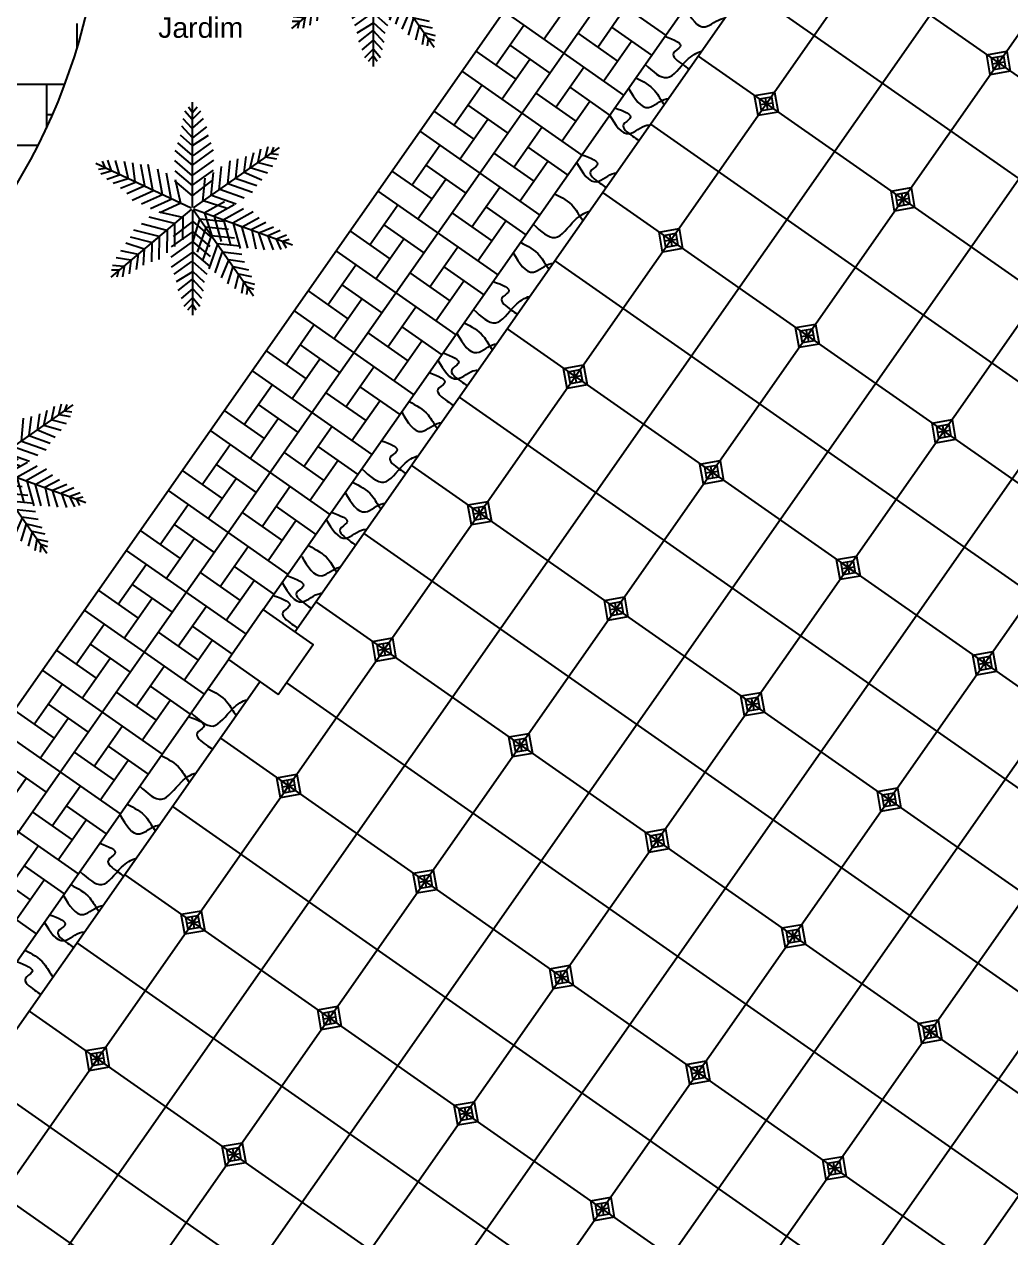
# Model space of a CAD drawing. Extents: x -98.9 to -54.6, y -7.8 to 20.6.
# Drawn here: x -79.04 to -74.19, y 7.74 to 13.71 of the extents above; entities that cross this region are included whole.
import ezdxf

# ---------------------------------------------------------------- set-up
doc = ezdxf.new("R2010")
doc.units = 0
doc.header["$LTSCALE"] = 35
doc.header["$MEASUREMENT"] = 0
doc.layers.get('0').update_dxf_attribs({"linetype": 'CONTINUOUS'})
for name, color, linetype in [('ARBUSTO', 7, 'CONTINUOUS'), ('GREEN', 3, 'CONTINUOUS'), ('HACHURIA', 8, 'CONTINUOUS'), ('PILAR', 6, 'CONTINUOUS'), ('PISO', 9, 'CONTINUOUS'), ('PISODEC', 8, 'CONTINUOUS'), ('SOLEIRAS', 9, 'CONTINUOUS'), ('TEXTO_01', 1, 'CONTINUOUS'), ('VEGETAÇÃO', 92, 'CONTINUOUS')]:
    doc.layers.add(name, color=color, linetype=linetype)
doc.styles.add('COMODOS', font='arial.ttf')

# ---------------------------------------------------------------- blocks, each defined once
blk = doc.blocks.new('LEAF', base_point=(3271.7, 2217.8))
for p, q in [((3271.7, 2215.2), (3271.7, 1979.5)), ((3229.1, 2155.6), (3271.8, 2188.4)), ((3271.8, 2189.5), (3311.3, 2155.6)), ((3271.8, 2188.4), (3271.8, 2187.2)), ((3271.8, 2165.8), (3224.3, 2131.8)), ((3311.3, 2133), (3271.8, 2166.9)), ((3224.3, 2109.2), (3271.8, 2143.1)), ((3271.8, 2120.5), (3224.3, 2086.6)), ((3271.8, 2144.3), (3311.3, 2110.4)), ((3271.8, 2121.7), (3271.8, 2099.1)), ((3271.8, 2121.7), (3271.8, 2121.7)), ((3311.3, 2087.8), (3271.8, 2121.7)), ((3230.6, 2070.8), (3270.2, 2099.1)), ((3271.8, 2099.1), (3304.2, 2070.8)), ((3271.8, 2076.5), (3235.4, 2053.8)), ((3298.7, 2052.7), (3271.8, 2077.6)), ((3240.1, 2034.6), (3271.8, 2059.5)), ((3271.8, 2038), (3246.5, 2016.5)), ((3271.8, 2059.5), (3295.5, 2033.5)), ((3272.6, 2038), (3272.6, 2036.9)), ((3293.1, 2016.5), (3272.6, 2038)), ((3253.6, 1999.6), (3271.8, 2017.7)), ((3272.6, 2017.7), (3288.4, 1999.6)), ((3271.8, 2003), (3260.7, 1990.5)), ((3280.5, 1990.5), (3271.8, 2003))]:
    blk.add_line(p, q)
blk = doc.blocks.new('ARV5')
at = {"layer": 'ARBUSTO', "xscale": 0.00234666432, "yscale": 0.00234666432, "zscale": 0.003555552}
for rotation in [179.9999999999999, 125, 244.9999999999999, 309.9999999999999, 69.99999999999999, 34.99999999999999]:
    blk.add_blockref('LEAF', (0, -0.0061), dxfattribs=dict(at, rotation=rotation))
blk.add_blockref('LEAF', (0, -0.0061), dxfattribs=at)

msp = doc.modelspace()

# ---------------------------------------------------------------- linework, layer by layer
at = {"layer": 'GREEN', "ltscale": 0.035}
for p, q in [((-77.8677, 10.8273), (-75.2579, 14.5545)), ((-77.712, 10.7184), (-75.1023, 14.4455)), ((-80.6495, 6.8545), (-78.0397, 10.5816)), ((-77.887, 10.4685), (-80.4939, 6.7455))]:
    msp.add_line(p, q, dxfattribs=at)
at = {"layer": 'HACHURIA', "ltscale": 0.035}
for points, knots in [([(-75.7924, 13.7912), (-75.7622, 13.7405), (-75.7108, 13.6541), (-75.6316, 13.737), (-75.6003, 13.7386), (-75.5974, 13.7384)], [0, 0, 0, 0, 0.137115, 0.2338001, 0.2439325, 0.2439325, 0.2439325, 0.2439325]), ([(-75.8911, 13.6502), (-75.8472, 13.6338), (-75.7819, 13.6093), (-75.8756, 13.5619), (-75.8159, 13.5192), (-75.7821, 13.4953), (-75.7724, 13.4885)], [0, 0, 0, 0, 0.0910472, 0.1353224, 0.2079486, 0.2398365, 0.2398365, 0.2398365, 0.2398365]), ([(-75.9882, 13.5116), (-75.9504, 13.4768), (-75.8738, 13.4062), (-75.8021, 13.5253), (-75.7355, 13.571), (-75.7111, 13.576)], [0, 0, 0, 0, 0.1261567, 0.2556829, 0.3351247, 0.3351247, 0.3351247, 0.3351247]), ([(-76.0338, 13.4463), (-75.9992, 13.4282), (-75.9397, 13.397), (-75.9112, 13.335), (-75.8945, 13.314)], [0, 0, 0, 0, 0.1138704, 0.1952056, 0.1952056, 0.1952056, 0.1952056]), ([(-76.0701, 13.3946), (-76.0399, 13.3439), (-75.9885, 13.2575), (-75.9093, 13.3404), (-75.878, 13.342), (-75.875, 13.3419)], [0, 0, 0, 0, 0.137115, 0.2338001, 0.2439325, 0.2439325, 0.2439325, 0.2439325]), ([(-76.1658, 13.2655), (-76.1356, 13.2148), (-76.0842, 13.1285), (-76.0031, 13.2133), (-75.9703, 13.213), (-75.9658, 13.2123)], [0, 0, 0, 0, 0.137115, 0.2338001, 0.249665, 0.249665, 0.249665, 0.249665]), ([(-76.1376, 13.2981), (-76.0937, 13.2817), (-76.0284, 13.2573), (-76.1221, 13.2099), (-76.0624, 13.1672), (-76.0286, 13.1433), (-76.0189, 13.1364)], [0, 0, 0, 0, 0.0910472, 0.1353224, 0.2079486, 0.2398365, 0.2398365, 0.2398365, 0.2398365]), ([(-76.3259, 13.0292), (-76.2958, 12.9785), (-76.2443, 12.8921), (-76.1651, 12.975), (-76.1338, 12.9766), (-76.1309, 12.9765)], [0, 0, 0, 0, 0.137115, 0.2338001, 0.2439325, 0.2439325, 0.2439325, 0.2439325]), ([(-76.2993, 13.0672), (-76.2554, 13.0507), (-76.1902, 13.0263), (-76.2838, 12.9789), (-76.2241, 12.9362), (-76.1903, 12.9123), (-76.1806, 12.9054)], [0, 0, 0, 0, 0.0910472, 0.1353224, 0.2079486, 0.2398365, 0.2398365, 0.2398365, 0.2398365]), ([(-76.4339, 12.875), (-76.3992, 12.8568), (-76.3398, 12.8257), (-76.3113, 12.7637), (-76.2946, 12.7426)], [0, 0, 0, 0, 0.1138704, 0.1952056, 0.1952056, 0.1952056, 0.1952056]), ([(-76.5393, 12.7244), (-76.5015, 12.6896), (-76.4249, 12.6191), (-76.3532, 12.7381), (-76.2867, 12.7838), (-76.2622, 12.7889)], [0, 0, 0, 0, 0.1261567, 0.2556829, 0.3351247, 0.3351247, 0.3351247, 0.3351247]), ([(-76.6013, 12.6359), (-76.5667, 12.6177), (-76.5072, 12.5865), (-76.4787, 12.5246), (-76.462, 12.5035)], [0, 0, 0, 0, 0.1138704, 0.1952056, 0.1952056, 0.1952056, 0.1952056]), ([(-76.6376, 12.5841), (-76.6074, 12.5335), (-76.556, 12.4471), (-76.4768, 12.5299), (-76.4455, 12.5315), (-76.4425, 12.5314)], [0, 0, 0, 0, 0.137115, 0.2338001, 0.2439325, 0.2439325, 0.2439325, 0.2439325]), ([(-76.7363, 12.4432), (-76.6924, 12.4267), (-76.6271, 12.4023), (-76.7208, 12.3549), (-76.661, 12.3122), (-76.6273, 12.2883), (-76.6176, 12.2814)], [0, 0, 0, 0, 0.0910472, 0.1353224, 0.2079486, 0.2398365, 0.2398365, 0.2398365, 0.2398365]), ([(-76.8333, 12.3045), (-76.7956, 12.2697), (-76.719, 12.1992), (-76.6473, 12.3182), (-76.5807, 12.3639), (-76.5563, 12.369)], [0, 0, 0, 0, 0.1261567, 0.2556829, 0.3351247, 0.3351247, 0.3351247, 0.3351247]), ([(-76.9153, 12.1875), (-76.8851, 12.1369), (-76.8336, 12.0505), (-76.7545, 12.1333), (-76.7232, 12.1349), (-76.7202, 12.1348)], [0, 0, 0, 0, 0.137115, 0.2338001, 0.2439325, 0.2439325, 0.2439325, 0.2439325]), ([(-76.879, 12.2393), (-76.8443, 12.2211), (-76.7849, 12.19), (-76.7564, 12.128), (-76.7397, 12.107)], [0, 0, 0, 0, 0.1138704, 0.1952056, 0.1952056, 0.1952056, 0.1952056]), ([(-76.9828, 12.0911), (-76.9389, 12.0747), (-76.8736, 12.0502), (-76.9673, 12.0029), (-76.9076, 11.9601), (-76.8738, 11.9362), (-76.8641, 11.9294)], [0, 0, 0, 0, 0.0910472, 0.1353224, 0.2079486, 0.2398365, 0.2398365, 0.2398365, 0.2398365]), ([(-77.0109, 12.0585), (-76.9808, 12.0078), (-76.9293, 11.9214), (-76.8483, 12.0062), (-76.8155, 12.0059), (-76.811, 12.0052)], [0, 0, 0, 0, 0.137115, 0.2338001, 0.249665, 0.249665, 0.249665, 0.249665]), ([(-77.0507, 11.9941), (-77.0068, 11.9777), (-76.9415, 11.9532), (-77.0352, 11.9059), (-76.9755, 11.8631), (-76.9417, 11.8392), (-76.932, 11.8324)], [0, 0, 0, 0, 0.0910472, 0.1353224, 0.2079486, 0.2398365, 0.2398365, 0.2398365, 0.2398365]), ([(-77.1504, 11.8517), (-77.1157, 11.8335), (-77.0563, 11.8024), (-77.0278, 11.7404), (-77.0111, 11.7194)], [0, 0, 0, 0, 0.1138704, 0.1952056, 0.1952056, 0.1952056, 0.1952056]), ([(-77.1867, 11.7999), (-77.1565, 11.7493), (-77.105, 11.6629), (-77.0259, 11.7457), (-76.9946, 11.7473), (-76.9916, 11.7472)], [0, 0, 0, 0, 0.137115, 0.2338001, 0.2439325, 0.2439325, 0.2439325, 0.2439325]), ([(-77.2854, 11.659), (-77.2414, 11.6425), (-77.1762, 11.6181), (-77.2699, 11.5707), (-77.2101, 11.528), (-77.1764, 11.5041), (-77.1667, 11.4972)], [0, 0, 0, 0, 0.0910472, 0.1353224, 0.2079486, 0.2398365, 0.2398365, 0.2398365, 0.2398365]), ([(-77.3824, 11.5203), (-77.3446, 11.4855), (-77.268, 11.415), (-77.1963, 11.534), (-77.1298, 11.5797), (-77.1053, 11.5848)], [0, 0, 0, 0, 0.1261567, 0.2556829, 0.3351247, 0.3351247, 0.3351247, 0.3351247]), ([(-77.4281, 11.4551), (-77.3934, 11.4369), (-77.334, 11.4058), (-77.3055, 11.3438), (-77.2888, 11.3228)], [0, 0, 0, 0, 0.1138704, 0.1952056, 0.1952056, 0.1952056, 0.1952056]), ([(-77.4643, 11.4034), (-77.4342, 11.3527), (-77.3827, 11.2663), (-77.3036, 11.3492), (-77.2722, 11.3508), (-77.2693, 11.3506)], [0, 0, 0, 0, 0.137115, 0.2338001, 0.2439325, 0.2439325, 0.2439325, 0.2439325]), ([(-77.5319, 11.3069), (-77.488, 11.2905), (-77.4227, 11.266), (-77.5164, 11.2187), (-77.4566, 11.1759), (-77.4229, 11.152), (-77.4132, 11.1452)], [0, 0, 0, 0, 0.0910472, 0.1353224, 0.2079486, 0.2398365, 0.2398365, 0.2398365, 0.2398365]), ([(-77.56, 11.2743), (-77.5299, 11.2236), (-77.4784, 11.1372), (-77.3974, 11.222), (-77.3646, 11.2218), (-77.36, 11.2211)], [0, 0, 0, 0, 0.137115, 0.2338001, 0.249665, 0.249665, 0.249665, 0.249665]), ([(-77.6426, 11.1412), (-77.6079, 11.1231), (-77.5498, 11.0927), (-77.5213, 11.0328), (-77.5061, 11.0125)], [0, 0, 0, 0, 0.1138704, 0.1906094, 0.1906094, 0.1906094, 0.1906094]), ([(-77.6788, 11.0895), (-77.6486, 11.0388), (-77.5972, 10.9525), (-77.52, 11.0332), (-77.4903, 11.0366), (-77.4891, 11.0367)], [0, 0, 0, 0, 0.137115, 0.2338001, 0.2378058, 0.2378058, 0.2378058, 0.2378058]), ([(-77.7463, 10.9931), (-77.7024, 10.9766), (-77.6372, 10.9522), (-77.7308, 10.9048), (-77.6727, 10.8632), (-77.6398, 10.8399), (-77.6312, 10.8338)], [0, 0, 0, 0, 0.0910472, 0.1353224, 0.2079486, 0.2359713, 0.2359713, 0.2359713, 0.2359713]), ([(-77.7745, 10.9604), (-77.7443, 10.9098), (-77.6929, 10.8234), (-77.6137, 10.9062), (-77.5824, 10.9078), (-77.5795, 10.9077)], [0, 0, 0, 0, 0.137115, 0.2338001, 0.2439325, 0.2439325, 0.2439325, 0.2439325]), ([(-77.8142, 10.8961), (-77.7703, 10.8796), (-77.7051, 10.8552), (-77.7987, 10.8078), (-77.7406, 10.7662), (-77.7078, 10.743), (-77.6991, 10.7368)], [0, 0, 0, 0, 0.0910472, 0.1353224, 0.2079486, 0.2359713, 0.2359713, 0.2359713, 0.2359713]), ([(-78.1402, 10.4382), (-78.1055, 10.42), (-78.046, 10.3889), (-78.0176, 10.3269), (-78.0009, 10.3059)], [0, 0, 0, 0, 0.1138704, 0.1952056, 0.1952056, 0.1952056, 0.1952056]), ([(-78.2232, 10.3195), (-78.1854, 10.2847), (-78.1089, 10.2142), (-78.0371, 10.3332), (-77.9706, 10.3789), (-77.9462, 10.384)], [0, 0, 0, 0, 0.1261567, 0.2556829, 0.3351247, 0.3351247, 0.3351247, 0.3351247]), ([(-78.236, 10.3013), (-78.1921, 10.2849), (-78.1268, 10.2604), (-78.2205, 10.2131), (-78.1608, 10.1703), (-78.127, 10.1464), (-78.1173, 10.1396)], [0, 0, 0, 0, 0.0910472, 0.1353224, 0.2079486, 0.2398365, 0.2398365, 0.2398365, 0.2398365]), ([(-78.3706, 10.1091), (-78.3359, 10.091), (-78.2764, 10.0598), (-78.248, 9.9978), (-78.2313, 9.9768)], [0, 0, 0, 0, 0.1138704, 0.1952056, 0.1952056, 0.1952056, 0.1952056]), ([(-78.476, 9.9586), (-78.4382, 9.9238), (-78.3616, 9.8532), (-78.2899, 9.9723), (-78.2233, 10.018), (-78.1989, 10.023)], [0, 0, 0, 0, 0.1261567, 0.2556829, 0.3351247, 0.3351247, 0.3351247, 0.3351247]), ([(-78.538, 9.87), (-78.5033, 9.8518), (-78.4439, 9.8207), (-78.4154, 9.7587), (-78.3987, 9.7377)], [0, 0, 0, 0, 0.1138704, 0.1952056, 0.1952056, 0.1952056, 0.1952056]), ([(-78.5742, 9.8183), (-78.5441, 9.7676), (-78.4926, 9.6812), (-78.4135, 9.7641), (-78.3821, 9.7657), (-78.3792, 9.7655)], [0, 0, 0, 0, 0.137115, 0.2338001, 0.2439325, 0.2439325, 0.2439325, 0.2439325]), ([(-78.6729, 9.6773), (-78.629, 9.6609), (-78.5638, 9.6364), (-78.6574, 9.5891), (-78.5977, 9.5463), (-78.5639, 9.5224), (-78.5542, 9.5156)], [0, 0, 0, 0, 0.0910472, 0.1353224, 0.2079486, 0.2398365, 0.2398365, 0.2398365, 0.2398365]), ([(-78.77, 9.5387), (-78.7322, 9.5039), (-78.6556, 9.4333), (-78.5839, 9.5524), (-78.5173, 9.5981), (-78.4929, 9.6031)], [0, 0, 0, 0, 0.1261567, 0.2556829, 0.3351247, 0.3351247, 0.3351247, 0.3351247]), ([(-78.8157, 9.4734), (-78.781, 9.4553), (-78.7215, 9.4241), (-78.6931, 9.3621), (-78.6764, 9.3411)], [0, 0, 0, 0, 0.1138704, 0.1952056, 0.1952056, 0.1952056, 0.1952056]), ([(-78.8519, 9.4217), (-78.8217, 9.371), (-78.7703, 9.2847), (-78.6911, 9.3675), (-78.6598, 9.3691), (-78.6569, 9.369)], [0, 0, 0, 0, 0.137115, 0.2338001, 0.2439325, 0.2439325, 0.2439325, 0.2439325]), ([(-78.9194, 9.3253), (-78.8755, 9.3088), (-78.8103, 9.2844), (-78.9039, 9.237), (-78.8442, 9.1943), (-78.8104, 9.1704), (-78.8007, 9.1635)], [0, 0, 0, 0, 0.0910472, 0.1353224, 0.2079486, 0.2398365, 0.2398365, 0.2398365, 0.2398365]), ([(-78.9476, 9.2926), (-78.9174, 9.242), (-78.866, 9.1556), (-78.785, 9.2404), (-78.7522, 9.2401), (-78.7476, 9.2394)], [0, 0, 0, 0, 0.137115, 0.2338001, 0.249665, 0.249665, 0.249665, 0.249665]), ([(-79.0416, 9.1507), (-79.007, 9.1326), (-78.9475, 9.1014), (-78.919, 9.0394), (-78.9023, 9.0184)], [0, 0, 0, 0, 0.1138704, 0.1952056, 0.1952056, 0.1952056, 0.1952056]), ([(-79.0812, 9.0943), (-79.0373, 9.0778), (-78.972, 9.0534), (-79.0657, 9.006), (-79.006, 8.9633), (-78.9722, 8.9394), (-78.9625, 8.9325)], [0, 0, 0, 0, 0.0910472, 0.1353224, 0.2079486, 0.2398365, 0.2398365, 0.2398365, 0.2398365])]:
    msp.add_open_spline(points, degree=3, knots=knots, dxfattribs=at)
at = {"layer": 'PILAR'}
msp.add_lwpolyline([(-77.794, 10.4095), (-77.6219, 10.6553), (-77.8677, 10.8273), (-78.0397, 10.5816)], close=True, dxfattribs=at)
at = {"layer": 'PISO'}
for p, q in [((-74.6861, 14.325), (-80.3301, 6.2646)), ((-75.2571, 14.2243), (-71.2269, 11.4023)), ((-74.3502, 14.0899), (-79.9942, 6.0294)), ((-75.4923, 13.8885), (-71.4621, 11.0665)), ((-74.0144, 13.8547), (-79.6584, 5.7942)), ((-73.6785, 13.6195), (-79.1505, 5.8048)), ((-75.7275, 13.5526), (-71.6972, 10.7306)), ((-73.3427, 13.3844), (-78.9867, 5.3239)), ((-75.9626, 13.2168), (-71.9324, 10.3948)), ((-73.0068, 13.1492), (-78.6508, 5.0887)), ((-72.671, 12.914), (-78.315, 4.8536)), ((-76.1978, 12.8809), (-72.1676, 10.0589)), ((-72.3351, 12.6789), (-77.9791, 4.6184)), ((-76.433, 12.5451), (-72.4027, 9.7231)), ((-71.9993, 12.4437), (-77.6433, 4.3832)), ((-71.6634, 12.2085), (-77.3074, 4.1481)), ((-76.6681, 12.2092), (-72.6379, 9.3872)), ((-71.3276, 11.9734), (-76.9716, 3.9129)), ((-76.9033, 11.8734), (-72.8731, 9.0514)), ((-77.1385, 11.5375), (-73.1082, 8.7155)), ((-77.3736, 11.2017), (-73.3434, 8.3797)), ((-77.6088, 10.8658), (-73.5786, 8.0438)), ((-77.7538, 10.4669), (-73.9038, 7.7711)), ((-78.0791, 10.1941), (-74.0489, 7.3721)), ((-78.3143, 9.8583), (-74.2841, 7.0363)), ((-78.5494, 9.5224), (-74.5192, 6.7004)), ((-78.7846, 9.1866), (-74.7544, 6.3646)), ((-79.0198, 8.8507), (-74.9896, 6.0287)), ((-79.2549, 8.5149), (-75.2247, 5.6929)), ((-79.4901, 8.179), (-75.4599, 5.357))]:
    msp.add_line(p, q, dxfattribs=at)
at = {"layer": 'PISODEC', "ltscale": 0.035}
for p, q in [((-74.3075, 13.5594), (-74.209, 13.5768)), ((-74.209, 13.5768), (-74.1916, 13.4783)), ((-74.2901, 13.4609), (-74.3075, 13.5594)), ((-74.2843, 13.5432), (-74.2252, 13.5536)), ((-74.2739, 13.4841), (-74.2843, 13.5432)), ((-74.2843, 13.5432), (-74.2148, 13.4945)), ((-74.2496, 13.5188), (-74.2791, 13.5136)), ((-74.2252, 13.5536), (-74.2739, 13.4841)), ((-74.2496, 13.5188), (-74.2548, 13.5484)), ((-74.2496, 13.5188), (-74.22, 13.5241)), ((-74.2496, 13.5188), (-74.2444, 13.4893)), ((-74.2252, 13.5536), (-74.2148, 13.4945)), ((-74.1916, 13.4783), (-74.2901, 13.4609)), ((-74.2148, 13.4945), (-74.2739, 13.4841)), ((-75.4495, 13.358), (-75.351, 13.3754)), ((-75.4322, 13.2595), (-75.4495, 13.358)), ((-75.4264, 13.3418), (-75.3673, 13.3522)), ((-75.4159, 13.2827), (-75.4264, 13.3418)), ((-75.4264, 13.3418), (-75.3568, 13.2931)), ((-75.3673, 13.3522), (-75.4159, 13.2827)), ((-75.3916, 13.3175), (-75.3968, 13.347)), ((-75.3916, 13.3175), (-75.3621, 13.3227)), ((-75.3673, 13.3522), (-75.3568, 13.2931)), ((-75.351, 13.3754), (-75.3337, 13.2769)), ((-75.3337, 13.2769), (-75.4322, 13.2595)), ((-75.3916, 13.3175), (-75.4211, 13.3123)), ((-75.3568, 13.2931), (-75.4159, 13.2827)), ((-75.3916, 13.3175), (-75.3864, 13.2879)), ((-74.7778, 12.8877), (-74.6793, 12.9051)), ((-74.6793, 12.9051), (-74.662, 12.8066)), ((-74.7605, 12.7892), (-74.7778, 12.8877)), ((-74.7547, 12.8715), (-74.6956, 12.8819)), ((-74.7442, 12.8124), (-74.7547, 12.8715)), ((-74.7547, 12.8715), (-74.6851, 12.8228)), ((-74.7199, 12.8471), (-74.7494, 12.8419)), ((-74.6956, 12.8819), (-74.7442, 12.8124)), ((-74.7199, 12.8471), (-74.7251, 12.8767)), ((-74.7199, 12.8471), (-74.6904, 12.8523)), ((-74.7199, 12.8471), (-74.7147, 12.8176)), ((-74.6956, 12.8819), (-74.6851, 12.8228)), ((-74.662, 12.8066), (-74.7605, 12.7892)), ((-74.6851, 12.8228), (-74.7442, 12.8124)), ((-75.9199, 12.6863), (-75.8214, 12.7037)), ((-75.9025, 12.5878), (-75.9199, 12.6863)), ((-75.8967, 12.6701), (-75.8376, 12.6805)), ((-75.8863, 12.611), (-75.8967, 12.6701)), ((-75.8967, 12.6701), (-75.8272, 12.6214)), ((-75.8376, 12.6805), (-75.8863, 12.611)), ((-75.8619, 12.6458), (-75.8671, 12.6753)), ((-75.8376, 12.6805), (-75.8272, 12.6214)), ((-75.8214, 12.7037), (-75.804, 12.6052)), ((-75.8619, 12.6458), (-75.8915, 12.6406)), ((-75.8272, 12.6214), (-75.8863, 12.611)), ((-75.8619, 12.6458), (-75.8324, 12.651)), ((-75.8619, 12.6458), (-75.8567, 12.6162)), ((-75.804, 12.6052), (-75.9025, 12.5878)), ((-75.2482, 12.216), (-75.1497, 12.2334)), ((-75.2308, 12.1175), (-75.2482, 12.216)), ((-75.225, 12.1998), (-75.1659, 12.2102)), ((-75.2146, 12.1407), (-75.225, 12.1998)), ((-75.225, 12.1998), (-75.1555, 12.1511)), ((-75.1659, 12.2102), (-75.2146, 12.1407)), ((-75.1902, 12.1754), (-75.1954, 12.205)), ((-75.1659, 12.2102), (-75.1555, 12.1511)), ((-75.1497, 12.2334), (-75.1323, 12.1349)), ((-75.1323, 12.1349), (-75.2308, 12.1175)), ((-75.1902, 12.1754), (-75.2198, 12.1702)), ((-75.1555, 12.1511), (-75.2146, 12.1407)), ((-75.1902, 12.1754), (-75.1607, 12.1806)), ((-75.1902, 12.1754), (-75.185, 12.1459)), ((-76.3902, 12.0146), (-76.2917, 12.032)), ((-76.3728, 11.9161), (-76.3902, 12.0146)), ((-76.367, 11.9984), (-76.3079, 12.0088)), ((-76.3079, 12.0088), (-76.3566, 11.9393)), ((-76.3079, 12.0088), (-76.2975, 11.9497)), ((-76.2917, 12.032), (-76.2743, 11.9335)), ((-76.3566, 11.9393), (-76.367, 11.9984)), ((-76.367, 11.9984), (-76.2975, 11.9497)), ((-76.3323, 11.9741), (-76.3618, 11.9689)), ((-76.2975, 11.9497), (-76.3566, 11.9393)), ((-76.3323, 11.9741), (-76.3375, 12.0036)), ((-76.3323, 11.9741), (-76.3027, 11.9793)), ((-76.3323, 11.9741), (-76.3271, 11.9445)), ((-76.2743, 11.9335), (-76.3728, 11.9161)), ((-74.5764, 11.7457), (-74.478, 11.763)), ((-74.5591, 11.6472), (-74.5764, 11.7457)), ((-74.5533, 11.7294), (-74.4942, 11.7399)), ((-74.5429, 11.6703), (-74.5533, 11.7294)), ((-74.5533, 11.7294), (-74.4838, 11.6808)), ((-74.4942, 11.7399), (-74.5429, 11.6703)), ((-74.5185, 11.7051), (-74.5237, 11.7346)), ((-74.5185, 11.7051), (-74.489, 11.7103)), ((-74.4942, 11.7399), (-74.4838, 11.6808)), ((-74.478, 11.763), (-74.4606, 11.6645)), ((-74.4606, 11.6645), (-74.5591, 11.6472)), ((-74.5185, 11.7051), (-74.5481, 11.6999)), ((-74.4838, 11.6808), (-74.5429, 11.6703)), ((-74.5185, 11.7051), (-74.5133, 11.6756)), ((-75.7185, 11.5443), (-75.62, 11.5616)), ((-75.7011, 11.4458), (-75.7185, 11.5443)), ((-75.6953, 11.5281), (-75.6362, 11.5385)), ((-75.6362, 11.5385), (-75.6849, 11.469)), ((-75.6606, 11.5037), (-75.6658, 11.5333)), ((-75.6362, 11.5385), (-75.6258, 11.4794)), ((-75.62, 11.5616), (-75.6026, 11.4632)), ((-75.6849, 11.469), (-75.6953, 11.5281)), ((-75.6953, 11.5281), (-75.6258, 11.4794)), ((-75.6606, 11.5037), (-75.6901, 11.4985)), ((-75.6258, 11.4794), (-75.6849, 11.469)), ((-75.6606, 11.5037), (-75.631, 11.5089)), ((-75.6606, 11.5037), (-75.6554, 11.4742)), ((-75.6026, 11.4632), (-75.7011, 11.4458)), ((-76.8605, 11.3429), (-76.762, 11.3603)), ((-76.762, 11.3603), (-76.7447, 11.2618)), ((-76.8432, 11.2444), (-76.8605, 11.3429)), ((-76.8374, 11.3267), (-76.7783, 11.3371)), ((-76.8269, 11.2676), (-76.8374, 11.3267)), ((-76.8374, 11.3267), (-76.7678, 11.278)), ((-76.8026, 11.3024), (-76.8321, 11.2971)), ((-76.7783, 11.3371), (-76.8269, 11.2676)), ((-76.8026, 11.3024), (-76.8078, 11.3319)), ((-76.8026, 11.3024), (-76.7731, 11.3076)), ((-76.8026, 11.3024), (-76.7974, 11.2728)), ((-76.7783, 11.3371), (-76.7678, 11.278)), ((-76.7447, 11.2618), (-76.8432, 11.2444)), ((-76.7678, 11.278), (-76.8269, 11.2676)), ((-75.0468, 11.074), (-74.9483, 11.0913)), ((-75.0294, 10.9755), (-75.0468, 11.074)), ((-75.0236, 11.0577), (-74.9645, 11.0681)), ((-75.0132, 10.9986), (-75.0236, 11.0577)), ((-75.0236, 11.0577), (-74.9541, 11.0091)), ((-74.9645, 11.0681), (-75.0132, 10.9986)), ((-74.9889, 11.0334), (-74.9941, 11.0629)), ((-74.9645, 11.0681), (-74.9541, 11.0091)), ((-74.9483, 11.0913), (-74.9309, 10.9928)), ((-74.9309, 10.9928), (-75.0294, 10.9755)), ((-74.9889, 11.0334), (-75.0184, 11.0282)), ((-74.9541, 11.0091), (-75.0132, 10.9986)), ((-74.9889, 11.0334), (-74.9593, 11.0386)), ((-74.9889, 11.0334), (-74.9836, 11.0039)), ((-76.1888, 10.8726), (-76.0903, 10.8899)), ((-76.0903, 10.8899), (-76.073, 10.7915)), ((-76.1715, 10.7741), (-76.1888, 10.8726)), ((-76.1656, 10.8564), (-76.1066, 10.8668)), ((-76.1552, 10.7973), (-76.1656, 10.8564)), ((-76.1656, 10.8564), (-76.0961, 10.8077)), ((-76.1309, 10.832), (-76.1604, 10.8268)), ((-76.1066, 10.8668), (-76.1552, 10.7973)), ((-76.1309, 10.832), (-76.1361, 10.8616)), ((-76.1309, 10.832), (-76.1014, 10.8372)), ((-76.1309, 10.832), (-76.1257, 10.8025)), ((-76.1066, 10.8668), (-76.0961, 10.8077)), ((-76.073, 10.7915), (-76.1715, 10.7741)), ((-76.0961, 10.8077), (-76.1552, 10.7973)), ((-77.3309, 10.6712), (-77.2324, 10.6886)), ((-77.3135, 10.5727), (-77.3309, 10.6712)), ((-77.3077, 10.655), (-77.2486, 10.6654)), ((-77.2973, 10.5959), (-77.3077, 10.655)), ((-77.3077, 10.655), (-77.2382, 10.6063)), ((-77.2486, 10.6654), (-77.2973, 10.5959)), ((-77.2729, 10.6307), (-77.2781, 10.6602)), ((-77.2729, 10.6307), (-77.2434, 10.6359)), ((-77.2486, 10.6654), (-77.2382, 10.6063)), ((-77.2324, 10.6886), (-77.215, 10.5901)), ((-77.215, 10.5901), (-77.3135, 10.5727)), ((-77.2729, 10.6307), (-77.3025, 10.6254)), ((-77.2382, 10.6063), (-77.2973, 10.5959)), ((-77.2729, 10.6307), (-77.2677, 10.6011)), ((-74.3751, 10.6036), (-74.2766, 10.621)), ((-74.3577, 10.5051), (-74.3751, 10.6036)), ((-74.3519, 10.5874), (-74.2928, 10.5978)), ((-74.3415, 10.5283), (-74.3519, 10.5874)), ((-74.3519, 10.5874), (-74.2824, 10.5387)), ((-74.2928, 10.5978), (-74.3415, 10.5283)), ((-74.3172, 10.5631), (-74.3224, 10.5926)), ((-74.2928, 10.5978), (-74.2824, 10.5387)), ((-74.2766, 10.621), (-74.2592, 10.5225)), ((-74.2592, 10.5225), (-74.3577, 10.5051)), ((-74.3172, 10.5631), (-74.3467, 10.5579)), ((-74.2824, 10.5387), (-74.3415, 10.5283)), ((-74.3172, 10.5631), (-74.2876, 10.5683)), ((-74.3172, 10.5631), (-74.3119, 10.5335)), ((-75.5171, 10.4022), (-75.4186, 10.4196)), ((-75.4997, 10.3038), (-75.5171, 10.4022)), ((-75.4939, 10.386), (-75.4349, 10.3964)), ((-75.4349, 10.3964), (-75.4835, 10.3269)), ((-75.4349, 10.3964), (-75.4244, 10.3374)), ((-75.4186, 10.4196), (-75.4013, 10.3211)), ((-75.4835, 10.3269), (-75.4939, 10.386)), ((-75.4939, 10.386), (-75.4244, 10.3374)), ((-75.4592, 10.3617), (-75.4887, 10.3565)), ((-75.4244, 10.3374), (-75.4835, 10.3269)), ((-75.4592, 10.3617), (-75.4644, 10.3912)), ((-75.4592, 10.3617), (-75.4296, 10.3669)), ((-75.4592, 10.3617), (-75.454, 10.3321)), ((-75.4013, 10.3211), (-75.4997, 10.3038)), ((-76.6591, 10.2009), (-76.5607, 10.2182)), ((-76.5607, 10.2182), (-76.5433, 10.1198)), ((-76.6418, 10.1024), (-76.6591, 10.2009)), ((-76.636, 10.1847), (-76.5769, 10.1951)), ((-76.6256, 10.1256), (-76.636, 10.1847)), ((-76.636, 10.1847), (-76.5665, 10.136)), ((-76.6012, 10.1603), (-76.6308, 10.1551)), ((-76.5769, 10.1951), (-76.6256, 10.1256)), ((-76.6012, 10.1603), (-76.6064, 10.1899)), ((-76.6012, 10.1603), (-76.5717, 10.1655)), ((-76.6012, 10.1603), (-76.596, 10.1308)), ((-76.5769, 10.1951), (-76.5665, 10.136)), ((-76.5433, 10.1198), (-76.6418, 10.1024)), ((-76.5665, 10.136), (-76.6256, 10.1256)), ((-77.8012, 9.9995), (-77.7027, 10.0169)), ((-77.7838, 9.901), (-77.8012, 9.9995)), ((-77.778, 9.9833), (-77.7189, 9.9937)), ((-77.7676, 9.9242), (-77.778, 9.9833)), ((-77.778, 9.9833), (-77.7085, 9.9346)), ((-77.7189, 9.9937), (-77.7676, 9.9242)), ((-77.7433, 9.9589), (-77.7485, 9.9885)), ((-77.7189, 9.9937), (-77.7085, 9.9346)), ((-77.7027, 10.0169), (-77.6853, 9.9184)), ((-77.6853, 9.9184), (-77.7838, 9.901)), ((-77.7433, 9.9589), (-77.7728, 9.9537)), ((-77.7085, 9.9346), (-77.7676, 9.9242)), ((-77.7433, 9.9589), (-77.7137, 9.9642)), ((-77.7433, 9.9589), (-77.7381, 9.9294)), ((-74.8454, 9.9319), (-74.7469, 9.9493)), ((-74.828, 9.8334), (-74.8454, 9.9319)), ((-74.8222, 9.9157), (-74.7632, 9.9261)), ((-74.7632, 9.9261), (-74.8118, 9.8566)), ((-74.7875, 9.8914), (-74.7927, 9.9209)), ((-74.7632, 9.9261), (-74.7527, 9.867)), ((-74.7469, 9.9493), (-74.7296, 9.8508)), ((-74.8118, 9.8566), (-74.8222, 9.9157)), ((-74.8222, 9.9157), (-74.7527, 9.867)), ((-74.7875, 9.8914), (-74.817, 9.8861)), ((-74.7527, 9.867), (-74.8118, 9.8566)), ((-74.7875, 9.8914), (-74.7579, 9.8966)), ((-74.7875, 9.8914), (-74.7823, 9.8618)), ((-74.7296, 9.8508), (-74.828, 9.8334)), ((-75.9874, 9.7305), (-75.889, 9.7479)), ((-75.889, 9.7479), (-75.8716, 9.6494)), ((-75.9701, 9.6321), (-75.9874, 9.7305)), ((-75.9643, 9.7143), (-75.9052, 9.7247)), ((-75.9539, 9.6552), (-75.9643, 9.7143)), ((-75.9643, 9.7143), (-75.8948, 9.6657)), ((-75.9295, 9.69), (-75.9591, 9.6848)), ((-75.9052, 9.7247), (-75.9539, 9.6552)), ((-75.9295, 9.69), (-75.9347, 9.7195)), ((-75.9295, 9.69), (-75.9, 9.6952)), ((-75.9295, 9.69), (-75.9243, 9.6604)), ((-75.9052, 9.7247), (-75.8948, 9.6657)), ((-75.8716, 9.6494), (-75.9701, 9.6321)), ((-75.8948, 9.6657), (-75.9539, 9.6552)), ((-77.1295, 9.5292), (-77.031, 9.5465)), ((-77.1121, 9.4307), (-77.1295, 9.5292)), ((-77.1063, 9.5129), (-77.0472, 9.5234)), ((-77.0959, 9.4539), (-77.1063, 9.5129)), ((-77.1063, 9.5129), (-77.0368, 9.4643)), ((-77.0472, 9.5234), (-77.0959, 9.4539)), ((-77.0716, 9.4886), (-77.0768, 9.5182)), ((-77.0472, 9.5234), (-77.0368, 9.4643)), ((-77.031, 9.5465), (-77.0136, 9.4481)), ((-77.0136, 9.4481), (-77.1121, 9.4307)), ((-77.0716, 9.4886), (-77.1011, 9.4834)), ((-77.0368, 9.4643), (-77.0959, 9.4539)), ((-77.0716, 9.4886), (-77.042, 9.4938)), ((-77.0716, 9.4886), (-77.0664, 9.4591)), ((-78.2715, 9.3278), (-78.173, 9.3452)), ((-78.2542, 9.2293), (-78.2715, 9.3278)), ((-78.2484, 9.3116), (-78.1893, 9.322)), ((-78.1893, 9.322), (-78.2379, 9.2525)), ((-78.1893, 9.322), (-78.1788, 9.2629)), ((-78.173, 9.3452), (-78.1557, 9.2467)), ((-78.2379, 9.2525), (-78.2484, 9.3116)), ((-78.2484, 9.3116), (-78.1788, 9.2629)), ((-78.2136, 9.2872), (-78.2431, 9.282)), ((-78.1788, 9.2629), (-78.2379, 9.2525)), ((-78.2136, 9.2872), (-78.2188, 9.3168)), ((-78.2136, 9.2872), (-78.1841, 9.2925)), ((-78.2136, 9.2872), (-78.2084, 9.2577)), ((-75.3157, 9.2602), (-75.2173, 9.2776)), ((-75.2984, 9.1617), (-75.3157, 9.2602)), ((-75.2173, 9.2776), (-75.1999, 9.1791)), ((-78.1557, 9.2467), (-78.2542, 9.2293)), ((-75.2926, 9.244), (-75.2335, 9.2544)), ((-75.2822, 9.1849), (-75.2926, 9.244)), ((-75.2926, 9.244), (-75.2231, 9.1953)), ((-75.2578, 9.2197), (-75.2874, 9.2144)), ((-75.2335, 9.2544), (-75.2822, 9.1849)), ((-75.2578, 9.2197), (-75.263, 9.2492)), ((-75.2578, 9.2197), (-75.2283, 9.2249)), ((-75.2578, 9.2197), (-75.2526, 9.1901)), ((-75.2335, 9.2544), (-75.2231, 9.1953)), ((-75.1999, 9.1791), (-75.2984, 9.1617)), ((-75.2231, 9.1953), (-75.2822, 9.1849)), ((-76.4578, 9.0588), (-76.3593, 9.0762)), ((-76.4404, 8.9604), (-76.4578, 9.0588)), ((-76.4346, 9.0426), (-76.3755, 9.053)), ((-76.4242, 8.9835), (-76.4346, 9.0426)), ((-76.4346, 9.0426), (-76.3651, 8.9939)), ((-76.3755, 9.053), (-76.4242, 8.9835)), ((-76.3999, 9.0183), (-76.4051, 9.0478)), ((-76.3999, 9.0183), (-76.3703, 9.0235)), ((-76.3755, 9.053), (-76.3651, 8.9939)), ((-76.3593, 9.0762), (-76.3419, 8.9777)), ((-76.3419, 8.9777), (-76.4404, 8.9604)), ((-76.3999, 9.0183), (-76.4294, 9.0131)), ((-76.3651, 8.9939), (-76.4242, 8.9835)), ((-76.3999, 9.0183), (-76.3946, 8.9887)), ((-77.5998, 8.8575), (-77.5013, 8.8748)), ((-77.5825, 8.759), (-77.5998, 8.8575)), ((-77.5766, 8.8412), (-77.5176, 8.8517)), ((-77.5176, 8.8517), (-77.5662, 8.7822)), ((-77.5419, 8.8169), (-77.5471, 8.8465)), ((-77.5176, 8.8517), (-77.5071, 8.7926)), ((-77.5013, 8.8748), (-77.484, 8.7764)), ((-77.5662, 8.7822), (-77.5766, 8.8412)), ((-77.5766, 8.8412), (-77.5071, 8.7926)), ((-77.5419, 8.8169), (-77.5714, 8.8117)), ((-77.5071, 8.7926), (-77.5662, 8.7822)), ((-77.5419, 8.8169), (-77.5123, 8.8221)), ((-77.5419, 8.8169), (-77.5367, 8.7874)), ((-74.644, 8.7899), (-74.5456, 8.8072)), ((-74.6267, 8.6914), (-74.644, 8.7899)), ((-74.6209, 8.7737), (-74.5618, 8.7841)), ((-74.5618, 8.7841), (-74.6104, 8.7146)), ((-74.5618, 8.7841), (-74.5514, 8.725)), ((-74.5456, 8.8072), (-74.5282, 8.7088)), ((-77.484, 8.7764), (-77.5825, 8.759)), ((-74.6104, 8.7146), (-74.6209, 8.7737)), ((-74.6209, 8.7737), (-74.5514, 8.725)), ((-74.5861, 8.7493), (-74.6157, 8.7441)), ((-74.5514, 8.725), (-74.6104, 8.7146)), ((-74.5861, 8.7493), (-74.5913, 8.7789)), ((-74.5861, 8.7493), (-74.5566, 8.7545)), ((-74.5861, 8.7493), (-74.5809, 8.7198)), ((-78.7419, 8.6561), (-78.6434, 8.6735)), ((-78.6434, 8.6735), (-78.626, 8.575)), ((-74.5282, 8.7088), (-74.6267, 8.6914)), ((-78.7245, 8.5576), (-78.7419, 8.6561)), ((-78.7187, 8.6399), (-78.6596, 8.6503)), ((-78.7083, 8.5808), (-78.7187, 8.6399)), ((-78.7187, 8.6399), (-78.6492, 8.5912)), ((-78.6839, 8.6155), (-78.7135, 8.6103)), ((-78.6596, 8.6503), (-78.7083, 8.5808)), ((-78.6839, 8.6155), (-78.6891, 8.6451)), ((-78.6839, 8.6155), (-78.6544, 8.6207)), ((-78.6839, 8.6155), (-78.6787, 8.586)), ((-78.6596, 8.6503), (-78.6492, 8.5912)), ((-75.7861, 8.5885), (-75.6876, 8.6059)), ((-75.6876, 8.6059), (-75.6702, 8.5074)), ((-78.626, 8.575), (-78.7245, 8.5576)), ((-78.6492, 8.5912), (-78.7083, 8.5808)), ((-75.7687, 8.49), (-75.7861, 8.5885)), ((-75.7629, 8.5723), (-75.7038, 8.5827)), ((-75.7525, 8.5132), (-75.7629, 8.5723)), ((-75.7629, 8.5723), (-75.6934, 8.5236)), ((-75.7282, 8.5479), (-75.7577, 8.5427)), ((-75.7038, 8.5827), (-75.7525, 8.5132)), ((-75.7282, 8.5479), (-75.7334, 8.5775)), ((-75.7282, 8.5479), (-75.6986, 8.5532)), ((-75.7282, 8.5479), (-75.7229, 8.5184)), ((-75.7038, 8.5827), (-75.6934, 8.5236)), ((-75.6702, 8.5074), (-75.7687, 8.49)), ((-75.6934, 8.5236), (-75.7525, 8.5132)), ((-76.9281, 8.3871), (-76.8296, 8.4045)), ((-76.9107, 8.2887), (-76.9281, 8.3871)), ((-76.9049, 8.3709), (-76.8459, 8.3813)), ((-76.8945, 8.3118), (-76.9049, 8.3709)), ((-76.9049, 8.3709), (-76.8354, 8.3222)), ((-76.8459, 8.3813), (-76.8945, 8.3118)), ((-76.8702, 8.3466), (-76.8754, 8.3761)), ((-76.8459, 8.3813), (-76.8354, 8.3222)), ((-76.8296, 8.4045), (-76.8123, 8.306)), ((-76.8123, 8.306), (-76.9107, 8.2887)), ((-76.8702, 8.3466), (-76.8997, 8.3414)), ((-76.8354, 8.3222), (-76.8945, 8.3118)), ((-76.8702, 8.3466), (-76.8406, 8.3518)), ((-76.8702, 8.3466), (-76.865, 8.317)), ((-78.0701, 8.1858), (-77.9717, 8.2031)), ((-78.0528, 8.0873), (-78.0701, 8.1858)), ((-77.9717, 8.2031), (-77.9543, 8.1046)), ((-78.047, 8.1695), (-77.9879, 8.18)), ((-78.0366, 8.1105), (-78.047, 8.1695)), ((-78.047, 8.1695), (-77.9775, 8.1209)), ((-78.0122, 8.1452), (-78.0418, 8.14)), ((-77.9879, 8.18), (-78.0366, 8.1105)), ((-78.0122, 8.1452), (-78.0174, 8.1747)), ((-78.0122, 8.1452), (-77.9827, 8.1504)), ((-78.0122, 8.1452), (-78.007, 8.1157)), ((-77.9879, 8.18), (-77.9775, 8.1209)), ((-75.1144, 8.1182), (-75.0159, 8.1355)), ((-75.0159, 8.1355), (-74.9985, 8.0371)), ((-77.9543, 8.1046), (-78.0528, 8.0873)), ((-77.9775, 8.1209), (-78.0366, 8.1105)), ((-75.097, 8.0197), (-75.1144, 8.1182)), ((-75.0912, 8.1019), (-75.0321, 8.1124)), ((-75.0808, 8.0429), (-75.0912, 8.1019)), ((-75.0912, 8.1019), (-75.0217, 8.0533)), ((-75.0564, 8.0776), (-75.086, 8.0724)), ((-75.0321, 8.1124), (-75.0808, 8.0429)), ((-75.0564, 8.0776), (-75.0617, 8.1072)), ((-75.0564, 8.0776), (-75.0269, 8.0828)), ((-75.0564, 8.0776), (-75.0512, 8.0481)), ((-75.0321, 8.1124), (-75.0217, 8.0533)), ((-74.9985, 8.0371), (-75.097, 8.0197)), ((-75.0217, 8.0533), (-75.0808, 8.0429)), ((-76.2564, 7.9168), (-76.1579, 7.9342)), ((-76.239, 7.8183), (-76.2564, 7.9168)), ((-76.2332, 7.9006), (-76.1741, 7.911)), ((-76.2228, 7.8415), (-76.2332, 7.9006)), ((-76.2332, 7.9006), (-76.1637, 7.8519)), ((-76.1741, 7.911), (-76.2228, 7.8415)), ((-76.1985, 7.8762), (-76.2037, 7.9058)), ((-76.1741, 7.911), (-76.1637, 7.8519)), ((-76.1579, 7.9342), (-76.1406, 7.8357)), ((-76.1406, 7.8357), (-76.239, 7.8183)), ((-76.1985, 7.8762), (-76.228, 7.871)), ((-76.1637, 7.8519), (-76.2228, 7.8415)), ((-76.1985, 7.8762), (-76.1689, 7.8815)), ((-76.1985, 7.8762), (-76.1933, 7.8467))]:
    msp.add_line(p, q, dxfattribs=at)
at = {"layer": 'SOLEIRAS', "ltscale": 0.035}
for p, q in [((-81.2268, 7.2853), (-75.8581, 14.9526)), ((-76.3892, 13.5665), (-75.9762, 14.1563)), ((-76.4776, 14.0679), (-75.8878, 13.6549)), ((-76.4875, 13.6354), (-76.3498, 13.832)), ((-76.684, 13.773), (-76.0943, 13.36)), ((-76.222, 13.596), (-76.0844, 13.7926)), ((-78.785, 13.713), (-78.785, 13.5894)), ((-76.7234, 13.5076), (-76.5858, 13.7042)), ((-76.1532, 13.6943), (-75.9566, 13.5566)), ((-76.3203, 13.6648), (-76.1237, 13.5272)), ((-76.1926, 13.4289), (-76.0549, 13.6255)), ((-76.8217, 13.5764), (-76.6251, 13.4388)), ((-76.8021, 12.9767), (-76.3892, 13.5665)), ((-76.6546, 13.6059), (-76.458, 13.4682)), ((-76.6939, 13.3405), (-76.5563, 13.5371)), ((-76.8905, 13.4781), (-76.3007, 13.0651)), ((-76.4285, 13.3011), (-76.2909, 13.4977)), ((-78.8448, 13.413), (-79.235, 13.413)), ((-78.935, 13.413), (-78.935, 13.1976)), ((-76.9299, 13.2127), (-76.7922, 13.4093)), ((-76.3597, 13.3994), (-76.1631, 13.2617)), ((-76.5268, 13.3699), (-76.3302, 13.2323)), ((-76.399, 13.134), (-76.2614, 13.3306)), ((-78.9055, 13.263), (-78.935, 13.263)), ((-77.0282, 13.2815), (-76.8316, 13.1439)), ((-76.8611, 13.311), (-76.6645, 13.1733)), ((-76.9004, 13.0456), (-76.7628, 13.2422)), ((-76.635, 13.0062), (-76.4973, 13.2028)), ((-77.097, 13.1832), (-76.5072, 12.7702)), ((-78.976, 13.113), (-79.385, 13.113)), ((-77.1364, 12.9178), (-76.9987, 13.1144)), ((-76.5662, 13.1045), (-76.3696, 12.9668)), ((-76.7333, 13.075), (-76.5367, 12.9374)), ((-76.6055, 12.8391), (-76.4679, 13.0357)), ((-77.2347, 12.9866), (-77.0381, 12.849)), ((-77.2151, 12.3869), (-76.8021, 12.9767)), ((-77.0676, 13.0161), (-76.871, 12.8784)), ((-77.1069, 12.7507), (-76.9693, 12.9473)), ((-76.8415, 12.7113), (-76.7038, 12.9079)), ((-77.3035, 12.8883), (-76.7137, 12.4754)), ((-77.3429, 12.6229), (-77.2052, 12.8195)), ((-76.7727, 12.8096), (-76.5761, 12.6719)), ((-76.9398, 12.7801), (-76.7432, 12.6425)), ((-76.812, 12.5442), (-76.6744, 12.7408)), ((-77.4412, 12.6917), (-77.2446, 12.5541)), ((-77.274, 12.7212), (-77.0774, 12.5835)), ((-77.3134, 12.4558), (-77.1757, 12.6524)), ((-77.048, 12.4164), (-76.9103, 12.613)), ((-77.51, 12.5934), (-76.9202, 12.1805)), ((-77.5494, 12.328), (-77.4117, 12.5246)), ((-76.9791, 12.5147), (-76.7826, 12.3771)), ((-77.4805, 12.4263), (-77.2839, 12.2886)), ((-77.1463, 12.4852), (-76.9497, 12.3476)), ((-77.0185, 12.2493), (-76.8808, 12.4459)), ((-77.6477, 12.3968), (-77.4511, 12.2592)), ((-77.6281, 11.7972), (-77.2151, 12.3869)), ((-77.5199, 12.1609), (-77.3822, 12.3575)), ((-77.2545, 12.1215), (-77.1168, 12.3181)), ((-77.7165, 12.2985), (-77.1267, 11.8856)), ((-77.7558, 12.0331), (-77.6182, 12.2297)), ((-77.3528, 12.1903), (-77.1562, 12.0527)), ((-77.1856, 12.2198), (-76.989, 12.0822)), ((-77.687, 12.1314), (-77.4904, 11.9938)), ((-77.225, 11.9544), (-77.0873, 12.151)), ((-77.8541, 12.1019), (-77.6575, 11.9643)), ((-77.7264, 11.866), (-77.5887, 12.0626)), ((-77.461, 11.8266), (-77.3233, 12.0232)), ((-77.923, 12.0036), (-77.3332, 11.5907)), ((-77.9623, 11.7382), (-77.8247, 11.9348)), ((-77.5593, 11.8955), (-77.3627, 11.7578)), ((-77.3921, 11.9249), (-77.1955, 11.7873)), ((-77.8935, 11.8365), (-77.6969, 11.6989)), ((-77.4315, 11.6595), (-77.2938, 11.8561)), ((-78.0606, 11.807), (-77.864, 11.6694)), ((-78.0411, 11.2074), (-77.6281, 11.7972)), ((-77.9329, 11.5711), (-77.7952, 11.7677)), ((-77.6674, 11.5317), (-77.5298, 11.7283)), ((-78.1295, 11.7087), (-77.5397, 11.2958)), ((-78.1688, 11.4433), (-78.0312, 11.6399)), ((-77.7657, 11.6006), (-77.5691, 11.4629)), ((-77.5986, 11.63), (-77.402, 11.4924)), ((-78.1, 11.5416), (-77.9034, 11.404)), ((-77.638, 11.3646), (-77.5003, 11.5612)), ((-78.2671, 11.5122), (-78.0705, 11.3745)), ((-78.1394, 11.2762), (-78.0017, 11.4728)), ((-78.3359, 11.4139), (-77.7462, 11.0009)), ((-77.8739, 11.2368), (-77.7363, 11.4334)), ((-78.3753, 11.1484), (-78.2377, 11.345)), ((-77.9722, 11.3057), (-77.7756, 11.168)), ((-77.8051, 11.3351), (-77.6085, 11.1975)), ((-78.3065, 11.2467), (-78.1099, 11.1091)), ((-77.8445, 11.0697), (-77.7068, 11.2663)), ((-78.4736, 11.2173), (-78.277, 11.0796)), ((-78.454, 10.6176), (-78.0411, 11.2074)), ((-78.3458, 10.9813), (-78.2082, 11.1779)), ((-78.5424, 11.119), (-77.9526, 10.706)), ((-78.0804, 10.9419), (-77.9428, 11.1385)), ((-78.5818, 10.8535), (-78.4441, 11.0501)), ((-78.1787, 11.0108), (-77.9821, 10.8731)), ((-78.0116, 11.0402), (-77.815, 10.9026)), ((-78.513, 10.9518), (-78.3164, 10.8142)), ((-78.0509, 10.7748), (-77.9133, 10.9714)), ((-78.6801, 10.9224), (-78.4835, 10.7847)), ((-78.5523, 10.6864), (-78.4147, 10.883)), ((-78.7489, 10.8241), (-78.1591, 10.4111)), ((-78.2869, 10.647), (-78.1492, 10.8436)), ((-78.7883, 10.5586), (-78.6506, 10.7552)), ((-78.3852, 10.7159), (-78.1886, 10.5782)), ((-78.2181, 10.7453), (-78.0215, 10.6077)), ((-78.7195, 10.6569), (-78.5229, 10.5193)), ((-78.2574, 10.4799), (-78.1198, 10.6765)), ((-78.8866, 10.6275), (-78.69, 10.4898)), ((-78.867, 10.0278), (-78.454, 10.6176)), ((-78.7588, 10.3915), (-78.6212, 10.5881)), ((-78.9554, 10.5292), (-78.3656, 10.1162)), ((-78.4934, 10.3522), (-78.3557, 10.5487)), ((-78.9948, 10.2637), (-78.8571, 10.4603)), ((-78.5917, 10.421), (-78.3951, 10.2833)), ((-78.4246, 10.4504), (-78.228, 10.3128)), ((-78.9259, 10.362), (-78.7293, 10.2244)), ((-78.4639, 10.185), (-78.3263, 10.3816)), ((-79.0931, 10.3326), (-78.8965, 10.1949)), ((-78.9653, 10.0966), (-78.8276, 10.2932)), ((-79.1619, 10.2343), (-78.5721, 9.8213)), ((-78.6999, 10.0573), (-78.5622, 10.2539)), ((-78.7982, 10.1261), (-78.6016, 9.9884)), ((-78.631, 10.1556), (-78.4345, 10.0179)), ((-79.1324, 10.0671), (-78.9358, 9.9295)), ((-78.6704, 9.8901), (-78.5327, 10.0867)), ((-79.28, 9.438), (-78.867, 10.0278)), ((-79.1718, 9.8017), (-79.0341, 9.9983)), ((-79.3684, 9.9394), (-78.7786, 9.5264)), ((-78.9064, 9.7624), (-78.7687, 9.959)), ((-78.8375, 9.8607), (-78.6409, 9.723)), ((-79.0047, 9.8312), (-78.8081, 9.6935)), ((-78.8769, 9.5952), (-78.7392, 9.7918)), ((-79.5749, 9.6445), (-78.9851, 9.2315)), ((-79.1129, 9.4675), (-78.9752, 9.6641)), ((-79.044, 9.5658), (-78.8474, 9.4281)), ((-79.2112, 9.5363), (-79.0146, 9.3986)), ((-79.0834, 9.3003), (-78.9457, 9.4969))]:
    msp.add_line(p, q, dxfattribs=at)
at = {"layer": 'SOLEIRAS'}
msp.add_arc((-81.6549, 14.4634), 3, 272.85648, 9.38385, dxfattribs=at)

# ---------------------------------------------------------------- block references
at = {"layer": 'VEGETAÇÃO', "xscale": 0.9375, "yscale": 0.9375, "zscale": 0.9375}
for p in [(-77.3274, 14.0319), (-78.2167, 12.8076), (-79.2331, 11.5401)]:
    msp.add_blockref('ARV5', p, dxfattribs=at)

# ---------------------------------------------------------------- texts
at = {"layer": 'TEXTO_01', "style": 'COMODOS'}
msp.add_text('Jardim', height=0.1, dxfattribs=at).set_placement((-78.3849, 13.6426))

doc.saveas('drawing.dxf')
